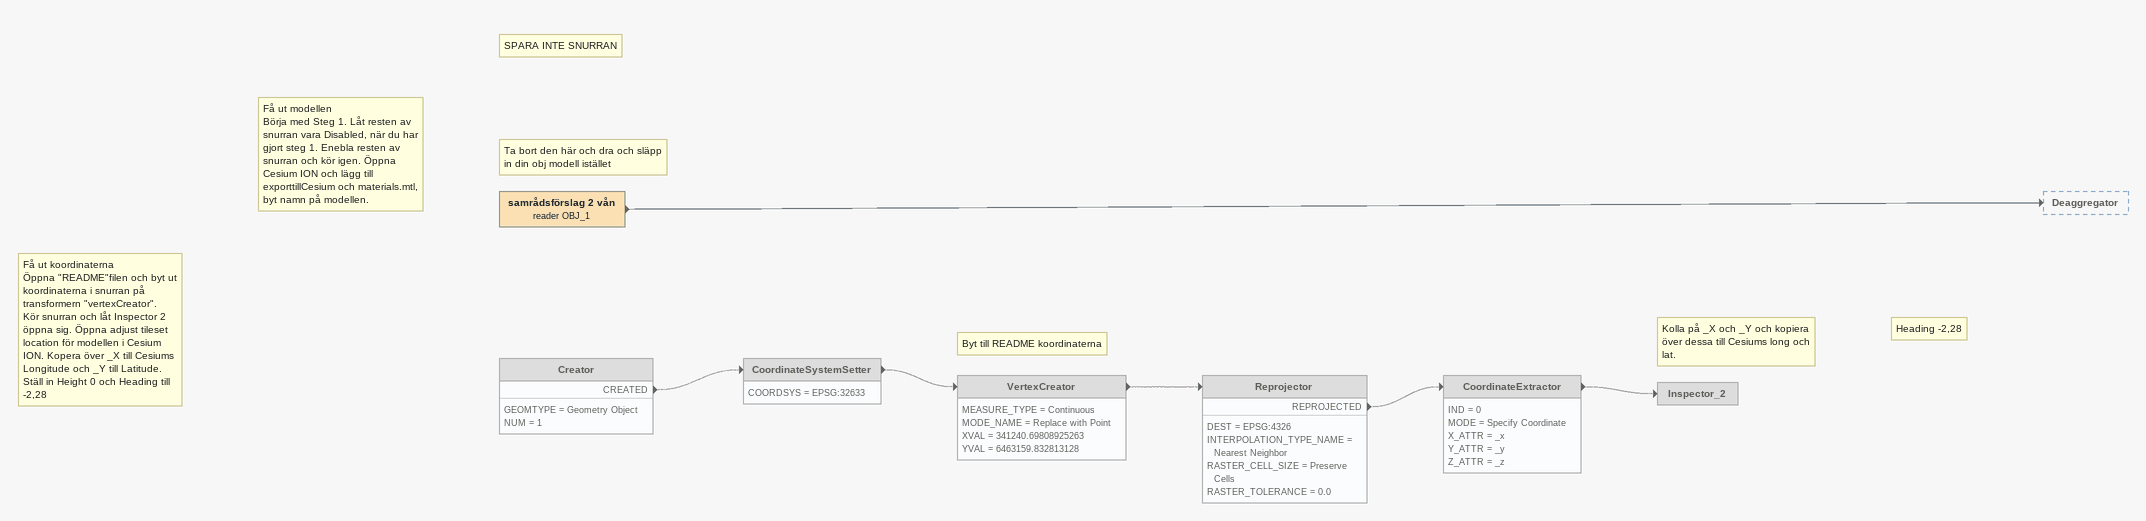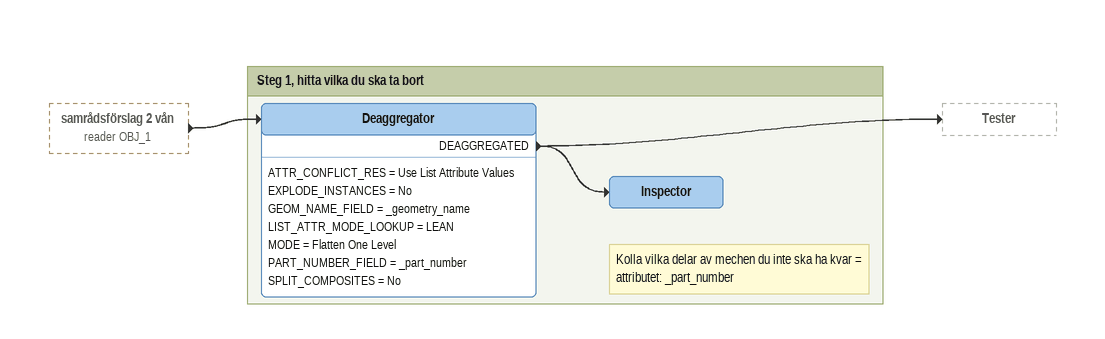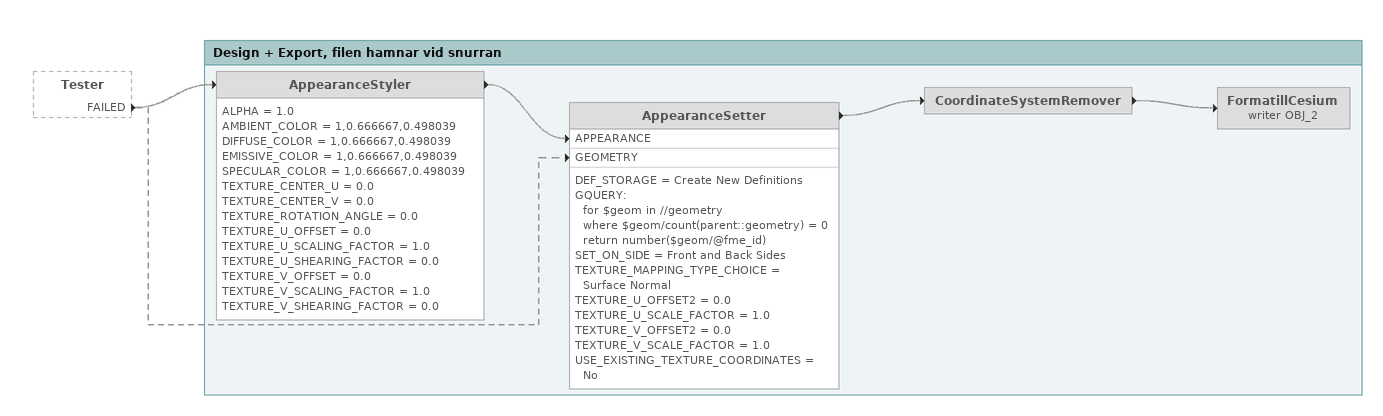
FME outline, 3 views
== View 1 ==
Note: Få ut koordinaterna / Öppna "README"filen och byt ut koordinaterna i snurran på transformern "vertexCreator". / Kör snurran och låt Inspector 2 öppna sig. Öppna adjust tileset location för modellen i Cesium ION. Kopera över _X till Cesiums Longitude och _Y till Latitude. Ställ in Height 0 och Heading till -2,28
Creator [off]
    GEOMTYPE = Geometry Object
    NUM = 1
    CREATED -> CoordinateSystemSetter [off]
CoordinateSystemSetter [off]
    COORDSYS = EPSG:32633
    -> VertexCreator [off]
Note: Byt till README koordinaterna
VertexCreator [off]
    MEASURE_TYPE = Continuous
    MODE_NAME = Replace with Point
    XVAL = 341240.69808925263
    YVAL = 6463159.832813128
    -> Reprojector [off]
Reprojector [off]
    DEST = EPSG:4326
    INTERPOLATION_TYPE_NAME = Nearest Neighbor
    RASTER_CELL_SIZE = Preserve Cells
    RASTER_TOLERANCE = 0.0
    REPROJECTED -> CoordinateExtractor [off]
CoordinateExtractor [off]
    IND = 0
    MODE = Specify Coordinate
    X_ATTR = _x
    Y_ATTR = _y
    Z_ATTR = _z
    -> Inspector_2 [off]
Note: Kolla på _X och _Y och kopiera över dessa till Cesiums long och lat.
Note: Heading -2,28
Inspector_2 [off]
Note: Få ut modellen / Börja med Steg 1. Låt resten av snurran vara Disabled, när du har gjort steg 1. Enebla resten av snurran och kör igen. Öppna Cesium ION och lägg till exporttillCesium och materials.mtl, byt namn på modellen.
Note: SPARA INTE SNURRAN
Note: Ta bort den här och dra och släpp in din obj modell istället
samrådsförslag 2 vån (reader OBJ_1)
    -> Deaggregator

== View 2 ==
samrådsförslag 2 vån (reader OBJ_1) [outside]
    -> Deaggregator

Bookmark: Steg 1, hitta vilka du ska ta bort
Deaggregator
    ATTR_CONFLICT_RES = Use List Attribute Values
    EXPLODE_INSTANCES = No
    GEOM_NAME_FIELD = _geometry_name
    LIST_ATTR_MODE_LOOKUP = LEAN
    MODE = Flatten One Level
    PART_NUMBER_FIELD = _part_number
    SPLIT_COMPOSITES = No
    DEAGGREGATED -> Tester
    DEAGGREGATED -> Inspector
Note: Kolla vilka delar av mechen du inte ska ha kvar = attributet: _part_number
Inspector

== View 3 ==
Tester [outside]
    FAILED -> AppearanceSetter [GEOMETRY] [off]
    FAILED -> AppearanceStyler [off]

Bookmark: Design + Export, filen hamnar vid snurran
AppearanceStyler [off]
    ALPHA = 1.0
    AMBIENT_COLOR = 1,0.666667,0.498039
    DIFFUSE_COLOR = 1,0.666667,0.498039
    EMISSIVE_COLOR = 1,0.666667,0.498039
    SPECULAR_COLOR = 1,0.666667,0.498039
    TEXTURE_CENTER_U = 0.0
    TEXTURE_CENTER_V = 0.0
    TEXTURE_ROTATION_ANGLE = 0.0
    TEXTURE_U_OFFSET = 0.0
    TEXTURE_U_SCALING_FACTOR = 1.0
    TEXTURE_U_SHEARING_FACTOR = 0.0
    TEXTURE_V_OFFSET = 0.0
    TEXTURE_V_SCALING_FACTOR = 1.0
    TEXTURE_V_SHEARING_FACTOR = 0.0
    -> AppearanceSetter [APPEARANCE] [off]
AppearanceSetter [off]
    DEF_STORAGE = Create New Definitions
    GQUERY:
      for $geom in //geometry
      where $geom/count(parent::geometry) = 0
      return number($geom/@fme_id)
    SET_ON_SIDE = Front and Back Sides
    TEXTURE_MAPPING_TYPE_CHOICE = Surface Normal
    TEXTURE_U_OFFSET2 = 0.0
    TEXTURE_U_SCALE_FACTOR = 1.0
    TEXTURE_V_OFFSET2 = 0.0
    TEXTURE_V_SCALE_FACTOR = 1.0
    USE_EXISTING_TEXTURE_COORDINATES = No
    -> CoordinateSystemRemover [off]
CoordinateSystemRemover [off]
    -> FormatillCesium (writer OBJ_2) [off]
FormatillCesium (writer OBJ_2) [off]
